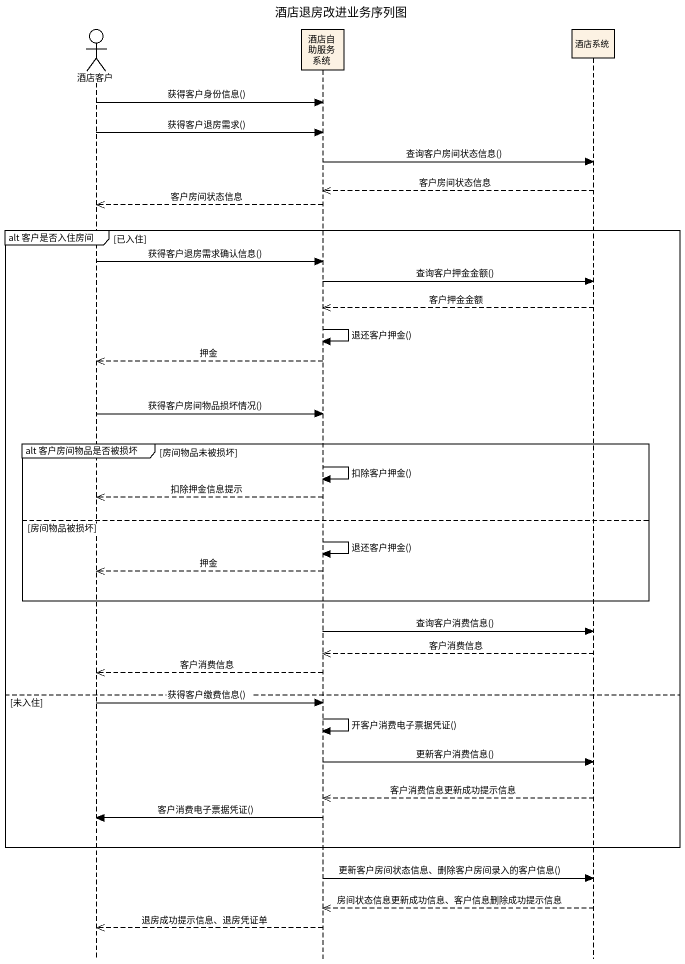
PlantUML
@startuml
title 酒店退房改进业务序列图
hide footbox
actor 酒店客户
participant 酒店自助服务系统 #FCF2E3
participant 酒店系统 #FCF2E3

酒店客户 -> 酒店自助服务系统 : 获得客户身份信息()
酒店客户 -> 酒店自助服务系统 : 获得客户退房需求()
酒店自助服务系统 -> 酒店系统 : 查询客户房间状态信息()
酒店系统 -->> 酒店自助服务系统 : 客户房间状态信息
酒店自助服务系统 -->> 酒店客户 : 客户房间状态信息
group alt 客户是否入住房间 [已入住]
  酒店客户 -> 酒店自助服务系统 : 获得客户退房需求确认信息()
  酒店自助服务系统 -> 酒店系统 : 查询客户押金金额()
  酒店系统 -->> 酒店自助服务系统 : 客户押金金额
  酒店自助服务系统 -> 酒店自助服务系统 : 退还客户押金()
  酒店自助服务系统 -->> 酒店客户 : 押金
  酒店客户 -> 酒店自助服务系统 : 获得客户房间物品损坏情况()
  group alt 客户房间物品是否被损坏 [房间物品未被损坏]
    酒店自助服务系统 -> 酒店自助服务系统 : 扣除客户押金()
    酒店自助服务系统 -->> 酒店客户 : 扣除押金信息提示
  else 房间物品被损坏
    酒店自助服务系统 -> 酒店自助服务系统 : 退还客户押金()
    酒店自助服务系统 -->> 酒店客户 : 押金
  end
  酒店自助服务系统 -> 酒店系统 : 查询客户消费信息()
  酒店系统 -->> 酒店自助服务系统 : 客户消费信息
  酒店自助服务系统 -->> 酒店客户 : 客户消费信息
else 未入住
  酒店客户 -> 酒店自助服务系统 : 获得客户缴费信息()
  酒店自助服务系统 -> 酒店自助服务系统 : 开客户消费电子票据凭证()
  酒店自助服务系统 -> 酒店系统 : 更新客户消费信息()
  酒店系统 -->> 酒店自助服务系统 : 客户消费信息更新成功提示信息
  酒店自助服务系统 -> 酒店客户 : 客户消费电子票据凭证()
end
酒店自助服务系统 -> 酒店系统 : 更新客户房间状态信息、删除客户房间录入的客户信息()
酒店系统 -->> 酒店自助服务系统 : 房间状态信息更新成功信息、客户信息删除成功提示信息
酒店自助服务系统 -->> 酒店客户 : 退房成功提示信息、退房凭证单
@enduml
